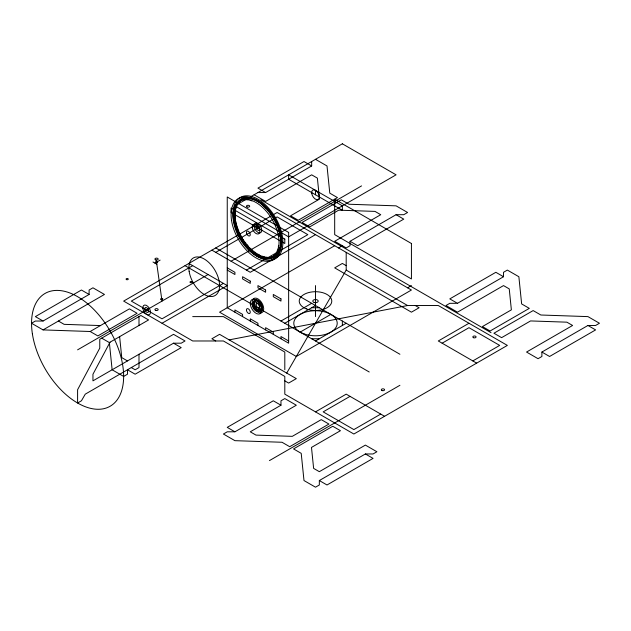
<?xml version="1.0" encoding="UTF-8"?>
<svg xmlns="http://www.w3.org/2000/svg" width="631" height="631" viewBox="0 0 631 631"><rect width="100%" height="100%" fill="white"/><g stroke="black" fill="none" stroke-linecap="round" stroke-linejoin="round"><path stroke-width="0.95" d="M110.031 342.191L92.946 374.254L92.946 380.856L173.525 334.335L185.033 340.977L181.2 343.193L173.525 343.193L85.272 394.146L81.431 400.795L77.597 403.012L77.597 389.713L99.769 348.115L99.769 339.257L140.91 315.5L148.585 319.933L109.36 342.578L101.686 338.145M286.719 373.102L346.198 270.084L346.198 252.361M43.058 321.037L89.105 294.456L89.105 290.023L92.946 287.807L104.454 294.456L43.058 329.903L31.55 323.253L35.383 321.037L43.058 321.037L35.383 316.612L81.431 290.023L89.105 294.456M257.945 192.55L265.619 192.55L311.667 165.961L311.667 161.536M154.918 263.103L160.116 260.106M192.707 265.659L131.319 301.097L162.017 318.821L223.406 283.382M215.731 252.361L277.127 216.914L307.825 234.637L246.429 270.084M90.17 331.504L129.394 308.859L137.069 313.284L97.844 335.929L90.17 331.504L43.058 329.903M77.597 349.842L208.056 274.517M231.08 261.226L361.547 185.9M162.017 323.253L227.247 285.591L188.874 263.442M315.5 234.637L250.27 272.3L211.898 250.144M334.682 245.719L219.572 312.179L296.318 356.483L411.428 290.023L277.127 212.489L123.644 301.097L192.707 340.977L223.406 340.977L284.802 376.423L284.802 394.146L353.873 434.025L507.356 345.409L438.293 305.53L407.594 305.53L229.163 339.872M338.524 247.936L342.357 245.719M350.031 241.287L396.079 214.706L403.753 214.706L407.594 212.489L396.079 205.84L348.967 204.239L341.292 199.806L302.068 222.459L309.742 226.884L338.697 210.17L375.019 211.401L380.73 214.706L334.682 241.287L346.198 247.936L350.031 245.719L350.031 241.287L357.706 245.719L403.753 219.131L396.079 214.706M280.969 321.037L311.667 303.314M284.802 323.253L315.5 305.53M300.151 332.119L330.849 314.396M315.5 340.977L346.198 323.253M407.594 287.807L411.428 285.591M234.921 431.809L280.969 405.22L280.969 400.795L284.802 398.579L296.318 405.22L250.27 431.809L255.981 435.106L292.303 436.344L321.258 419.623L328.932 424.056L289.708 446.701L282.033 442.268L234.921 440.667L223.406 434.025L227.247 431.809L234.921 431.809L227.247 427.376L273.294 400.795L280.969 405.22M457.475 303.314L503.522 276.733L503.522 272.3L507.356 270.084L518.871 276.733L521.64 303.929L529.314 308.362L490.09 331.007L482.415 326.574L511.37 309.86L509.241 288.895L503.522 285.591L457.475 312.179L445.967 305.53L449.8 303.314L457.475 303.314L449.8 298.889L495.848 272.3L503.522 276.733M315.5 411.869L346.198 394.146L384.571 416.302M468.983 323.253L438.293 340.977L476.657 363.133M350.031 396.363L323.175 411.869L353.873 429.593L380.73 414.086M442.126 343.193L468.983 327.686L499.681 345.409L472.824 360.916M269.453 460.606L399.92 385.289M319.333 480.546L365.381 453.965L373.055 453.965L376.896 451.749L365.381 445.1L319.333 471.68L313.623 468.383L311.485 447.418L340.44 430.697L332.766 426.272L293.541 448.917L301.216 453.35L303.992 480.546L315.5 487.195L319.333 484.979L319.333 480.546L327.008 484.979L373.055 458.39L365.381 453.965M541.895 352.051L587.942 325.47L595.617 325.47L599.45 323.253L587.942 316.612L540.83 315.011L533.156 310.578L493.931 333.223L501.606 337.656L530.561 320.934L566.875 322.173L572.593 325.47L526.546 352.051L538.054 358.7L541.895 356.483L541.895 352.051L549.569 356.483L595.617 329.903L587.942 325.47M311.667 307.747L319.333 307.747M192.707 316.612L223.406 316.612L284.802 352.051L284.802 369.774M311.667 338.76L319.333 338.76M100.439 325.572L64.125 324.342L58.407 321.037M315.5 159.32L327.008 165.961L329.784 193.165L337.459 197.598L298.234 220.243L290.56 215.81L319.515 199.088L317.377 178.123L311.667 174.826L265.619 201.407L254.104 194.766M311.667 165.961L303.992 161.536L257.945 188.117L265.619 192.55M260.824 199.751L491.052 332.671M346.198 265.659L342.357 263.442L334.682 267.867L411.428 312.179L419.102 307.747L415.269 305.53M346.198 270.084L407.594 305.53M215.731 247.936L399.92 354.267M227.247 267.867L234.921 272.3L234.921 274.517L227.247 270.084M185.033 265.659L369.222 371.99M152.994 261.999L156.835 264.215M288.643 340.977L280.969 336.544L280.969 338.76M215.731 340.977L211.898 338.76L219.572 334.335L296.318 378.639L288.643 383.072L284.802 380.856M173.525 343.193L181.2 347.626L135.152 374.207L127.478 369.774L127.478 374.207L123.644 376.423L112.129 369.774L109.36 342.578M127.478 360.916L121.759 357.619L119.63 336.646M131.319 367.565L135.152 369.782L138.994 367.565L138.994 354.267M272.923 256.636L273.065 256.809A32.56 18.796 60 0 0 273.515 256.486L273.475 255.831L274.004 256.083A32.56 18.796 60 0 0 274.422 255.705L274.351 255.034L274.871 255.247A32.56 18.796 60 0 0 275.258 254.821C277.466 256.289 273.783 254.498 275.668 254.309A32.56 18.796 60 0 0 276.015 253.836L275.873 253.141L276.378 253.268A32.56 18.796 60 0 0 276.686 252.747L276.512 252.045L277.017 252.14A32.56 18.796 60 0 0 277.285 251.572L277.08 250.862L277.569 250.909A32.56 18.796 60 0 0 277.798 250.31L277.553 249.624L278.034 249.6A32.56 18.796 60 0 0 278.224 248.961L277.948 248.275L278.413 248.212A32.56 18.796 60 0 0 278.563 247.526L278.263 246.855L278.705 246.745A32.56 18.796 60 0 0 278.815 246.027L278.484 245.356L278.91 245.207A32.56 18.796 60 0 0 278.973 244.465L279.02 243.605A32.56 18.796 60 0 0 279.044 242.832L279.044 241.949A32.56 18.796 60 0 0 279.02 241.152L278.973 240.237A32.56 18.796 60 0 0 278.91 239.425L278.815 238.486A32.56 18.796 60 0 0 278.705 237.65L278.563 236.696A32.56 18.796 60 0 0 278.413 235.844L278.224 234.882A32.56 18.796 60 0 0 278.034 234.014L277.798 233.036A32.56 18.796 60 0 0 277.569 232.169L277.285 231.175A32.56 18.796 60 0 0 277.017 230.299L276.686 229.313A32.56 18.796 60 0 0 276.378 228.438L276.015 227.444A32.56 18.796 60 0 0 275.668 226.568L275.258 225.582A32.56 18.796 60 0 0 274.871 224.715L274.422 223.737A32.56 18.796 60 0 0 274.004 222.877L273.515 221.915A32.56 18.796 60 0 0 273.065 221.063L272.545 220.116A32.56 18.796 60 0 0 272.064 219.288L271.504 218.358A32.56 18.796 60 0 0 270.991 217.545L270.399 216.638A32.56 18.796 60 0 0 269.863 215.849L269.248 214.966A32.56 18.796 60 0 0 268.68 214.201L268.033 213.357A32.56 18.796 60 0 0 267.449 212.615L266.779 211.803A32.56 18.796 60 0 0 266.172 211.093L265.477 210.32A32.56 18.796 60 0 0 264.854 209.65L264.144 208.908A32.56 18.796 60 0 0 263.506 208.277L262.772 207.575A32.56 18.796 60 0 0 262.117 206.984L261.376 206.337A32.56 18.796 60 0 0 260.713 205.777L259.964 205.178A32.56 18.796 60 0 0 259.294 204.673L258.529 204.121A32.56 18.796 60 0 0 257.85 203.655L257.085 203.158A32.56 18.796 60 0 0 256.407 202.74L255.642 202.33A32.56 18.796 60 0 0 254.963 201.928L254.198 201.541A32.56 18.796 60 0 0 253.52 201.226L252.771 200.966A32.56 18.796 60 0 0 252.084 200.634L251.793 200.974L251.335 200.366A32.56 18.796 60 0 0 250.673 200.153L250.436 200.54L249.939 199.98A32.56 18.796 60 0 0 249.277 199.79L249.064 200.201L248.559 199.672A32.56 18.796 60 0 0 247.904 199.538L247.699 199.98L247.202 199.483A32.56 18.796 60 0 0 246.571 199.404L246.398 199.877L245.877 199.38A32.56 18.796 60 0 0 245.27 199.388L245.128 199.893L244.631 199.499A32.56 18.796 60 0 0 244.016 199.483C242.998 201.037 243.148 197.117 243.369 199.522A32.56 18.796 60 0 0 242.801 199.704C242.919 201.328 241.444 197.795 242.186 199.861A32.56 18.796 60 0 0 241.649 200.035C241.91 201.494 240.671 198.56 241.058 200.256A32.56 18.796 60 0 0 240.545 200.484L240.577 201.131L239.819 200.532L240.458 201.281L239.985 200.768A32.56 18.796 60 0 0 239.504 201.044C238.195 201.534 240.6 202.306 239.023 201.455A32.56 18.796 60 0 0 238.534 201.715L238.66 202.228L238.045 202.117A32.56 18.796 60 0 0 237.627 202.496L238.092 203.963L237.177 202.953A32.56 18.796 60 0 0 236.791 203.379L236.917 204.05L236.404 203.923A32.56 18.796 60 0 0 236.033 204.365L236.175 205.059L235.671 204.933A32.56 18.796 60 0 0 235.355 205.454L235.544 206.132L235.055 206.092A32.56 18.796 60 0 0 234.764 206.629L234.969 207.339L234.48 207.291A32.56 18.796 60 0 0 234.251 207.891L234.093 208.664A32.56 18.796 60 0 0 233.825 209.24L233.715 210.052A32.56 18.796 60 0 0 233.486 210.667L233.399 211.495A32.56 18.796 60 0 0 233.233 212.174L233.565 212.868L233.139 212.994A32.56 18.796 60 0 0 233.076 213.735L233.028 214.595A32.56 18.796 60 0 0 233.005 215.368L233.005 216.252A32.56 18.796 60 0 0 233.028 217.048L233.099 217.971A32.56 18.796 60 0 0 233.139 218.776L233.233 219.714A32.56 18.796 60 0 0 233.344 220.55L233.509 221.513A32.56 18.796 60 0 0 233.636 222.357L233.904 223.335A32.56 18.796 60 0 0 234.014 224.186L234.298 225.172A32.56 18.796 60 0 0 234.48 226.032L234.787 227.026A32.56 18.796 60 0 0 235.032 227.894L235.387 228.887A32.56 18.796 60 0 0 235.671 229.763L236.057 230.749A32.56 18.796 60 0 0 236.38 231.632L236.862 232.594A32.56 18.796 60 0 0 237.177 233.486L237.65 234.456A32.56 18.796 60 0 0 238.045 235.324L238.534 236.286A32.56 18.796 60 0 0 238.983 237.13L239.528 238.068A32.56 18.796 60 0 0 239.985 238.912L240.561 239.827A32.56 18.796 60 0 0 241.058 240.656L241.689 241.507A32.56 18.796 60 0 0 242.186 242.351L242.832 243.195A32.56 18.796 60 0 0 243.369 244L244.047 244.781A32.56 18.796 60 0 0 244.599 245.585L245.293 246.35A32.56 18.796 60 0 0 245.877 247.1L246.587 247.833A32.56 18.796 60 0 0 247.194 248.551L247.904 249.292A32.56 18.796 60 0 0 248.543 249.923L249.284 250.594A32.56 18.796 60 0 0 249.931 251.217L250.673 251.864A32.56 18.796 60 0 0 251.335 252.416L252.092 252.96A32.56 18.796 60 0 0 252.755 253.528L253.52 254.048A32.56 18.796 60 0 0 254.198 254.545L254.963 255.042A32.56 18.796 60 0 0 255.642 255.46L256.407 255.902A32.56 18.796 60 0 0 257.085 256.273L257.85 256.659A32.56 18.796 60 0 0 258.529 256.975L258.844 256.667L259.294 257.298A32.56 18.796 60 0 0 259.964 257.566L260.256 257.219L260.713 257.834A32.56 18.796 60 0 0 261.376 258.047L261.644 257.669L262.117 258.253A32.56 18.796 60 0 0 262.772 258.41L263.009 258L263.506 258.56A32.56 18.796 60 0 0 264.144 258.663L264.373 258.221L264.854 258.749A32.56 18.796 60 0 0 265.477 258.797L265.675 258.316L266.172 258.82A32.56 18.796 60 0 0 266.779 258.813L266.945 258.308L267.449 258.773A32.56 18.796 60 0 0 268.033 258.718L268.167 258.174L268.68 258.615A32.56 18.796 60 0 0 269.248 258.497C269.508 256.533 267.915 257.882 269.863 258.331A32.56 18.796 60 0 0 270.399 258.166L270.636 257.614L270.991 257.937A32.56 18.796 60 0 0 271.504 257.716L271.732 257.132L272.064 257.432A32.56 18.796 60 0 0 272.545 257.156C272.056 255.082 272.884 258.702 272.813 256.675M156.259 260.114L162.017 301.097M342.357 321.037L342.357 325.47M315.5 190.333L315.5 194.758M315.5 285.591L315.5 316.612M273.294 334.327L273.294 332.119L265.619 327.686L265.619 329.903M257.945 223.563L257.945 227.996M257.945 325.47L257.945 323.253L250.27 318.821L250.27 321.037M242.596 316.612L242.596 314.396L234.921 309.963L234.921 312.179M138.994 316.612L138.994 325.47M235.26 208.269C236.097 210.178 236.128 207.22 235.26 208.238M251.832 250.199C252.668 252.132 252.692 249.135 251.832 250.199M263.285 205.312C264.152 207.213 264.105 204.27 263.293 205.249M279.856 247.242C280.708 249.158 280.732 246.169 279.856 247.242M241.799 238.037C242.604 239.938 242.714 237.059 241.799 238.005M273.318 217.474C274.177 219.399 274.177 216.417 273.318 217.474M274.343 255.642C275.353 257.527 275.006 254.569 274.343 255.61M235.663 223.327C236.491 225.212 236.586 222.357 235.671 223.264M250.444 198.363C251.241 200.272 251.367 197.4 250.444 198.331M253.907 304.552C254.593 306.445 254.963 303.677 253.914 304.521M256.375 300.395C257.227 302.336 257.196 299.331 256.375 300.395M258.742 310.192L259.191 310.902L259.491 310.507A5.427 3.131 60 0 1 259.341 310.783L258.836 310.578L258.891 311.241A5.427 3.131 60 0 1 258.576 311.422L258.055 311.036L257.961 311.58A5.427 3.131 60 0 1 257.566 311.588L257.062 311.044L256.841 311.438A5.427 3.131 60 0 1 256.407 311.272L255.642 310.823A5.427 3.131 60 0 1 255.208 310.499L254.514 309.742A5.427 3.131 60 0 1 254.088 309.348L253.488 308.456A5.427 3.131 60 0 1 253.157 307.936L252.731 306.958A5.427 3.131 60 0 1 252.51 306.398L252.329 305.436A5.427 3.131 60 0 1 252.203 304.876L252.234 304.008A5.427 3.131 60 0 1 252.274 303.535A8.14 4.701 60 0 1 259.822 300.34A8.14 4.701 60 0 1 261.715 312.731A8.14 4.701 60 0 1 252.29 303.527L252.739 303.511L252.51 302.825A5.427 3.131 60 0 1 252.708 302.494L253.228 302.683L253.157 302.036A5.427 3.131 60 0 1 253.473 301.855L253.97 302.249L254.104 301.728A5.427 3.131 60 0 1 254.482 301.689L254.956 302.233L255.208 301.839A5.427 3.131 60 0 1 255.642 302.012L256.407 302.454A5.427 3.131 60 0 1 256.841 302.777L257.566 303.472A5.427 3.131 60 0 1 257.961 303.929L258.576 304.805A5.427 3.131 60 0 1 258.891 305.341L259.341 306.319A5.427 3.131 60 0 1 259.538 306.887L259.775 307.865A5.427 3.131 60 0 1 259.846 308.401L259.846 309.285A5.427 3.131 60 0 1 259.775 309.742C258.986 310.081 259.672 310.215 258.749 310.129M261.21 306.027C261.952 307.928 262.212 305.112 261.21 305.996M264.673 257.14C265.485 259.081 265.548 256.131 264.673 257.14M279.454 232.176C280.298 234.077 280.361 231.183 279.454 232.145M270.313 257.819C269.169 257.732 270.991 256.58 270.32 257.787M234.945 209.713C235.765 211.63 235.844 208.68 234.945 209.681M253.244 251.375C254.127 253.307 254.072 250.278 253.244 251.375M261.873 204.129C262.685 206.053 262.748 203.095 261.873 204.097M280.172 245.79C281.047 247.699 281.016 244.741 280.18 245.759M242.888 239.764C243.755 241.681 243.755 238.723 242.888 239.764M272.237 215.739C273.128 217.616 273.089 214.737 272.245 215.676M236.152 225.172C236.925 227.097 237.075 224.21 236.152 225.149M249.087 198.134C249.939 200.059 249.971 197.093 249.087 198.134M266.037 257.361C266.881 259.262 266.889 256.352 266.037 257.298M278.965 230.323C279.754 232.232 279.904 229.368 278.965 230.291M234.716 211.227C235.544 213.144 235.6 210.226 234.724 211.196M254.672 252.455C255.563 254.396 255.476 251.39 254.672 252.455M260.445 203.04C261.21 204.925 261.392 202.141 260.453 202.977M271.401 257.33C270.723 258.205 271.748 255.949 271.401 257.306M280.401 244.268C281.221 246.2 281.245 243.266 280.401 244.268M244.023 241.436C244.844 243.345 244.946 240.466 244.031 241.413M254.459 300.884C255.31 302.825 255.295 299.843 254.459 300.884M255.303 307.565C256.083 309.49 256.273 306.571 255.303 307.565M259.814 302.998C260.619 304.891 260.761 302.036 259.822 302.943M260.666 309.679C261.471 311.596 261.597 308.669 260.666 309.647M271.093 214.051C271.922 215.952 272.008 213.073 271.093 214.019M276.189 254.127C277.056 256.06 277.025 253.055 276.189 254.127M236.728 227.034C237.571 228.958 237.635 226.024 236.728 227.034M247.754 198.031C248.59 199.98 248.59 196.99 247.754 198.031M267.363 257.456C268.143 259.341 268.317 256.572 267.37 257.401M278.389 228.454C279.202 230.331 279.336 227.531 278.397 228.39M234.582 212.805C235.466 214.729 235.402 211.771 234.582 212.781M256.115 253.441C256.991 255.374 256.967 252.376 256.115 253.441M259.002 202.046C259.822 203.963 259.869 201.076 259.01 201.991M280.535 242.675C281.394 244.583 281.394 241.689 280.543 242.62M238.124 202.275C238.849 203.931 239.133 201.81 238.124 202.275M245.222 243.069C246.058 244.978 246.082 242.075 245.23 243.006M269.894 212.418C270.636 214.327 270.92 211.503 269.902 212.387M277.001 253.212C277.853 255.153 277.861 252.148 277.001 253.212M237.382 228.903C238.234 230.828 238.273 227.886 237.382 228.903M246.469 198.039C247.352 199.988 247.273 196.967 246.469 198.039M277.735 226.584C278.555 228.493 278.61 225.606 277.743 226.521M234.535 214.445C235.3 216.378 235.481 213.444 234.543 214.414M253.725 303.061C254.482 304.986 254.648 302.154 253.725 303.03M257.558 201.155C258.426 203.048 258.434 200.177 257.566 201.1M257.558 254.325C258.379 256.265 258.465 253.315 257.558 254.325M257.558 300.845C258.45 302.762 258.394 299.82 257.566 300.821M257.558 309.711C258.434 311.604 258.418 308.733 257.566 309.647M261.4 307.494C262.18 309.427 262.338 306.516 261.4 307.494M280.582 241.034C281.442 242.982 281.387 239.946 280.582 241.034M246.469 244.631C247.249 246.532 247.399 243.708 246.476 244.576M268.648 210.849C269.492 212.797 269.5 209.815 268.648 210.849M277.735 252.195C278.523 254.119 278.673 251.209 277.735 252.163M238.124 230.757C238.912 232.697 239.046 229.794 238.124 230.757M245.222 198.166C246.035 200.09 246.153 197.188 245.23 198.142M277.001 224.715C277.821 226.663 277.877 223.69 277.001 224.715M234.582 216.141C235.442 218.034 235.45 215.179 234.59 216.078M256.115 200.366C256.912 202.267 257.054 199.459 256.123 200.311M259.002 255.105C259.838 257.03 259.885 254.143 259.01 255.074M280.535 239.33C281.316 241.216 281.529 238.463 280.543 239.275M236.728 204.389C237.501 206.321 237.682 203.411 236.735 204.357M247.754 246.129C248.543 248.07 248.646 245.191 247.762 246.098M267.363 209.342C268.128 211.243 268.309 208.427 267.37 209.279M278.389 251.083C279.21 253.023 279.288 250.073 278.389 251.083M238.936 232.602C239.685 234.527 239.93 231.664 238.936 232.579M244.031 198.41C244.828 200.343 244.931 197.479 244.031 198.386M254.459 306.082C255.303 308.031 255.318 305.065 254.459 306.082M255.303 300.388C256.115 302.344 256.17 299.386 255.303 300.388M259.814 310.16C260.556 312.069 260.824 309.277 259.822 310.129M260.666 304.457C261.384 306.39 261.652 303.535 260.666 304.434M276.189 222.861C277.009 224.794 277.072 221.891 276.189 222.83M234.716 217.876C235.544 219.809 235.615 216.906 234.724 217.845M254.672 199.688C255.468 201.62 255.579 198.765 254.679 199.664M260.445 255.776L261.131 256.478L260.453 255.713M280.401 237.587C281.166 239.528 281.355 236.617 280.401 237.587M236.152 205.588L236.838 206.298L236.16 205.532M249.087 247.557C249.773 249.474 250.089 246.713 249.087 247.526M266.037 207.907C266.818 209.855 266.96 206.952 266.037 207.907M278.965 249.876C279.77 251.785 279.943 248.945 278.973 249.844M239.819 234.432C240.553 236.365 240.805 233.533 239.819 234.432M275.297 221.024C276.039 222.956 276.275 220.132 275.297 221.024M234.945 219.651C235.702 221.584 235.915 218.705 234.953 219.627M253.244 199.128C254.064 201.06 254.167 198.15 253.244 199.128M261.873 256.336C262.63 258.268 262.843 255.374 261.881 256.304M280.18 235.805C281.04 237.753 281.032 234.779 280.18 235.805M235.663 206.873L236.349 207.583L235.671 206.81M250.444 248.906C251.233 250.854 251.383 247.936 250.444 248.906M253.914 301.792C254.656 303.732 254.869 300.877 253.914 301.76M256.375 308.796C257.117 310.72 257.385 307.881 256.375 308.764M258.749 301.736L259.428 302.454L258.757 301.681M264.673 206.55C265.406 208.475 265.651 205.667 264.681 206.518M261.21 308.74L261.889 309.458L261.218 308.685M279.454 248.582C280.227 250.507 280.448 247.675 279.462 248.559M240.782 236.239C241.539 238.171 241.728 235.284 240.782 236.207M274.343 219.217C275.1 221.142 275.321 218.302 274.351 219.186M273.318 256.202C274.099 258.15 274.264 255.247 273.318 256.202M235.26 221.465L235.955 222.167L235.268 221.402M251.832 198.67C252.629 200.595 252.794 197.724 251.84 198.639M263.285 256.778C264.01 258.694 264.342 255.902 263.293 256.754M279.864 233.991L280.558 234.693L279.872 233.935M342.357 143.805L234.921 205.84L288.643 236.854L396.079 174.826L342.357 143.805M411.428 243.503L334.682 199.191L334.682 234.637L411.428 278.949L411.428 243.503M342.357 205.84L288.643 174.826L288.643 179.251L342.357 210.273L342.357 205.84M288.643 232.421L227.247 196.975L227.247 307.747L288.643 343.193L288.643 232.421M284.802 239.07L231.08 208.056L231.08 212.481L284.802 243.503L284.802 239.07M250.27 281.166L242.596 276.733L242.596 278.949L250.27 283.374L250.27 281.166M265.619 290.023L257.945 285.591L257.945 287.807L265.619 292.24L265.619 290.023M280.969 298.881L273.294 294.456L273.294 296.673L280.969 301.097L280.969 298.881M260.524 310.373L260.508 310.334A5.427 3.131 60 0 0 259.199 302.068A5.427 3.131 60 0 0 254.175 304.197A5.427 3.131 60 0 0 260.453 310.334M32.378 333.799A65.119 37.6 60 0 0 107.751 407.429A65.119 37.6 60 0 0 92.654 308.291A65.119 37.6 60 0 0 32.378 333.799M314.143 302.454A2.713 1.57 0 0 0 318.213 301.097A2.713 1.57 0 0 0 314.143 299.741A2.713 1.57 0 0 0 314.143 302.454M306.374 308.882A16.28 9.402 0 0 0 331.74 301.768A16.28 9.402 0 0 0 308.385 292.65A16.28 9.402 0 0 0 306.374 308.882M382.023 390.55A1.625 0.939 0 0 0 384.563 389.84A1.625 0.939 0 0 0 382.228 388.925A1.625 0.939 0 0 0 382.023 390.55M473.542 337.711A1.625 0.939 0 0 0 476.082 337.001A1.625 0.939 0 0 0 473.747 336.086A1.625 0.939 0 0 0 473.542 337.711M247.147 207.007A1.625 0.939 0 0 0 249.687 206.298A1.625 0.939 0 0 0 247.352 205.383A1.625 0.939 0 0 0 247.147 207.007M155.731 310.389A1.625 0.939 0 0 0 158.176 309.576A1.625 0.939 0 0 0 155.731 308.764A1.625 0.939 0 0 0 155.731 310.389M155.636 259.846A1.625 0.939 0 0 0 158.168 259.128A1.625 0.939 0 0 0 155.833 258.221A1.625 0.939 0 0 0 155.636 259.846M190.475 282.625A1.088 0.623 0 0 0 192.163 282.152A1.088 0.623 0 0 0 190.609 281.544A1.088 0.623 0 0 0 190.475 282.625M161.118 299.567A1.088 0.623 0 0 0 162.806 299.094A1.088 0.623 0 0 0 161.252 298.487A1.088 0.623 0 0 0 161.118 299.567M126.586 279.636A1.088 0.623 0 0 0 128.274 279.154A1.088 0.623 0 0 0 126.721 278.547A1.088 0.623 0 0 0 126.586 279.636M155.936 262.685A1.088 0.623 0 0 0 157.632 262.212A1.088 0.623 0 0 0 156.07 261.605A1.088 0.623 0 0 0 155.936 262.685M144.783 309.293A2.713 1.57 60 0 0 147.922 312.361A2.713 1.57 60 0 0 147.291 308.228A2.713 1.57 60 0 0 144.783 309.293M142.898 308.622A5.427 3.131 60 0 0 149.176 314.759A5.427 3.131 60 0 0 147.922 306.5A5.427 3.131 60 0 0 142.898 308.622M189.15 271.385A21.706 12.533 60 0 0 214.272 295.931A21.706 12.533 60 0 0 209.24 262.882A21.706 12.533 60 0 0 189.15 271.385M304.647 334.107A21.706 12.533 0 0 0 337.206 323.253A21.706 12.533 0 0 0 304.647 312.4A21.706 12.533 0 0 0 304.647 334.107M246.469 232.863A2.713 1.57 60 0 0 249.608 235.931A2.713 1.57 60 0 0 248.977 231.798A2.713 1.57 60 0 0 246.469 232.863M246.469 310.405A2.713 1.57 60 0 0 249.608 313.473A2.713 1.57 60 0 0 248.977 309.34A2.713 1.57 60 0 0 246.469 310.405M252.258 227.759A5.427 3.131 60 0 0 258.536 233.896A5.427 3.131 60 0 0 257.282 225.638A5.427 3.131 60 0 0 252.258 227.759M231.53 220.408A35.273 20.366 60 0 0 272.355 260.295A35.273 20.366 60 0 0 264.184 206.597A35.273 20.366 60 0 0 231.53 220.408M250.373 304.631A8.14 4.701 60 0 0 259.791 313.836A8.14 4.701 60 0 0 257.905 301.444A8.14 4.701 60 0 0 250.373 304.631M311.73 193.425A5.427 3.131 60 0 0 318.016 199.562A5.427 3.131 60 0 0 316.754 191.296A5.427 3.131 60 0 0 311.73 193.425M253.417 303.929A6.515 3.762 60 0 0 260.958 311.288A6.515 3.762 60 0 0 259.451 301.373A6.515 3.762 60 0 0 253.417 303.929M234.582 219.706A33.648 19.427 60 0 0 273.523 257.748A33.648 19.427 60 0 0 265.722 206.526A33.648 19.427 60 0 0 234.582 219.706M233.454 219.304A35.273 20.366 60 0 0 274.272 259.191A35.273 20.366 60 0 0 266.101 205.485A35.273 20.366 60 0 0 233.454 219.304M256.06 304.86A2.713 1.57 60 0 0 259.199 307.928A2.713 1.57 60 0 0 258.568 303.803A2.713 1.57 60 0 0 256.06 304.86M235.339 219.974A32.56 18.796 60 0 0 273.018 256.785A32.56 18.796 60 0 0 265.47 207.22A32.56 18.796 60 0 0 235.339 219.974M254.175 226.655A5.427 3.131 60 0 0 260.453 232.792A5.427 3.131 60 0 0 259.199 224.533A5.427 3.131 60 0 0 254.175 226.655M256.06 227.326A2.713 1.57 60 0 0 259.199 230.394A2.713 1.57 60 0 0 258.568 226.261A2.713 1.57 60 0 0 256.06 227.326"/></g></svg>
